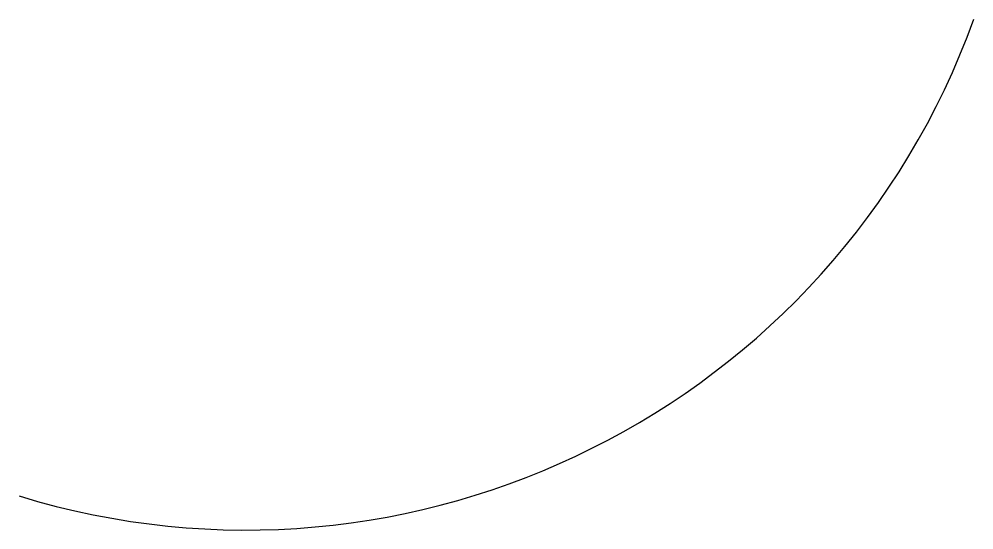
# Model space of a CAD drawing. Extents: x 1 to 4.5, y 0.38 to 2.25.
import ezdxf

# ---------------------------------------------------------------- set-up
doc = ezdxf.new("R2010")
doc.units = 0
doc.header["$MEASUREMENT"] = 0

msp = doc.modelspace()

# ---------------------------------------------------------------- linework, layer by layer
msp.add_lwpolyline([(1, 0.5, 0.4), (4.5, 2.25)], format="xyb")

doc.saveas('drawing.dxf')
